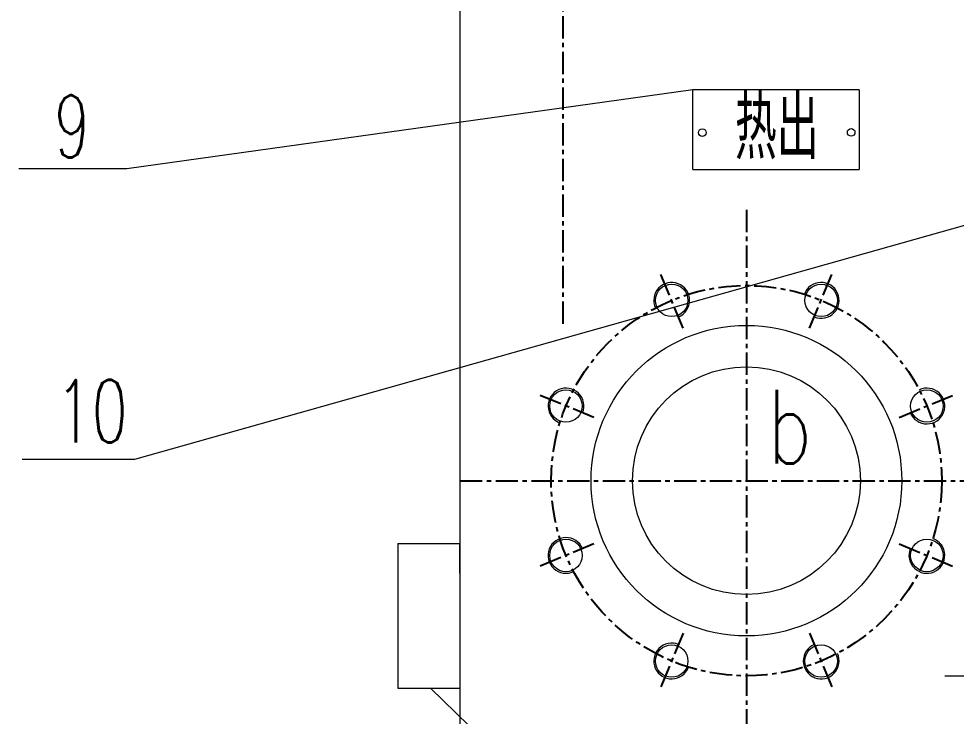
# Model space of a CAD drawing. Header units: millimetres. Extents: x 3165 to 3759, y 1184 to 1604.
# Drawn here: x 3377.1 to 3429.7, y 1416.7 to 1455.8 of the extents above; entities that cross this region are included whole.
import ezdxf

# ---------------------------------------------------------------- set-up
doc = ezdxf.new("R2010")
doc.units = ezdxf.units.MM
doc.linetypes.add('CENTER', pattern=[2, 1.25, -0.25, 0.25, -0.25])
doc.layers.add('1', color=1, linetype='Continuous', lineweight=18, true_color=0xff0000)
doc.layers.add('2', color=2, linetype='Continuous', lineweight=18, true_color=0xffff00)
doc.styles.add('HZ', font='txt.shx', dxfattribs={"width": 0.67, "bigfont": 'hztxt.shx'})
doc.styles.add('STYLE1', font='txt.shx', dxfattribs={"width": 0.67, "bigfont": 'hztxt.shx'})
doc.styles.add('ZH', font='txt.shx', dxfattribs={"width": 0.75, "bigfont": 'hztxt.shx'})

msp = doc.modelspace()

# ---------------------------------------------------------------- linework, layer by layer
at = {"color": 3, "linetype": 'CENTER'}
for p, q in [((3407.61, 1539.995), (3407.61, 1438.657)), ((3417.893, 1445.127), (3417.893, 1413.984)), ((3414.35, 1438.497), (3413.024, 1441.697)), ((3421.436, 1438.497), (3422.761, 1441.697)), ((3409.34, 1433.486), (3406.139, 1434.812)), ((3426.446, 1433.486), (3429.646, 1434.812)), ((3401.842, 1429.944), (3431.482, 1429.944)), ((3409.34, 1426.401), (3406.139, 1425.075)), ((3426.446, 1426.401), (3429.646, 1425.075)), ((3414.35, 1421.39), (3413.024, 1418.19)), ((3421.436, 1421.39), (3422.761, 1418.19))]:
    msp.add_line(p, q, dxfattribs=at)
msp.add_circle((3417.893, 1429.944), 10.944, dxfattribs=at)
at = {"layer": '1'}
for p, q in [((3401.842, 1461.404), (3401.842, 1404.864)), ((3398.368, 1426.423), (3401.842, 1426.423)), ((3398.368, 1426.423), (3398.368, 1418.309)), ((3398.368, 1418.309), (3401.842, 1418.309))]:
    msp.add_line(p, q, dxfattribs=at)
at = {"layer": '1', "ltscale": 0.25}
for p, q in [((3424.211, 1451.853), (3414.897, 1451.853)), ((3414.897, 1447.386), (3414.897, 1451.853)), ((3424.211, 1451.853), (3424.211, 1447.386)), ((3414.897, 1447.386), (3424.211, 1447.386))]:
    msp.add_line(p, q, dxfattribs=at)
at = {"layer": '1', "ltscale": 200}
msp.add_line((3401.842, 1424.764), (3401.842, 1426.408), dxfattribs=at)
at = {"layer": '1', "ltscale": 0.25}
for centre in [(3415.421, 1449.463), (3423.762, 1449.475)]:
    msp.add_circle(centre, 0.213, dxfattribs=at)
at = {"layer": '1'}
for centre, radius in [((3413.705, 1440.054), 0.912), ((3422.081, 1440.054), 0.912), ((3417.893, 1429.944), 8.706), ((3417.893, 1429.944), 6.384), ((3407.782, 1434.132), 0.912), ((3428.004, 1434.132), 0.912), ((3407.782, 1425.755), 0.912), ((3428.004, 1425.755), 0.912), ((3413.705, 1419.833), 0.912), ((3422.081, 1419.833), 0.912)]:
    msp.add_circle(centre, radius, dxfattribs=at)
at = {"layer": '2'}
for p, q in [((3414.897, 1451.853), (3383.168, 1447.422)), ((3383.168, 1447.422), (3377.117, 1447.422)), ((3383.626, 1431.153), (3440.987, 1447.344)), ((3377.3, 1431.153), (3383.626, 1431.153)), ((3429.006, 1419), (3433.974, 1419))]:
    msp.add_line(p, q, dxfattribs=at)
at = {"layer": '2', "ltscale": 0.5}
msp.add_line((3400.192, 1418.309), (3478.132, 1342.834), dxfattribs=at)
at = {"layer": '2'}
for centre, start, end in [((3413.705, 1440.054), 292.5, 205.127), ((3422.081, 1440.054), 247.5, 160.127), ((3407.782, 1434.132), 337.5, 250.127), ((3428.004, 1434.132), 202.5, 115.127), ((3407.782, 1425.755), 22.5, 295.127), ((3428.004, 1425.755), 157.5, 70.127), ((3413.705, 1419.833), 67.5, 340.127), ((3422.081, 1419.833), 112.5, 25.127)]:
    msp.add_arc(centre, 1.003, start, end, dxfattribs=at)

# ---------------------------------------------------------------- texts
at = {"layer": '2', "style": 'STYLE1', "width": 0.67}
for s, p in [('9', (3379.091, 1448.059)), ('10', (3379.202, 1432.095))]:
    msp.add_text(s, height=3.5, dxfattribs=at).set_placement(p)
at = {"layer": '2', "linetype": 'Continuous', "style": 'ZH', "width": 0.75}
msp.add_text('b', height=4.147, dxfattribs=at).set_placement((3419.059, 1430.899))
at = {"layer": '2', "insert": (3417.25, 1447.957), "char_height": 3.5, "width": 7.035, "attachment_point": 7, "style": 'HZ'}
msp.add_mtext('\\T1;热出', dxfattribs=at)

doc.saveas('drawing.dxf')
